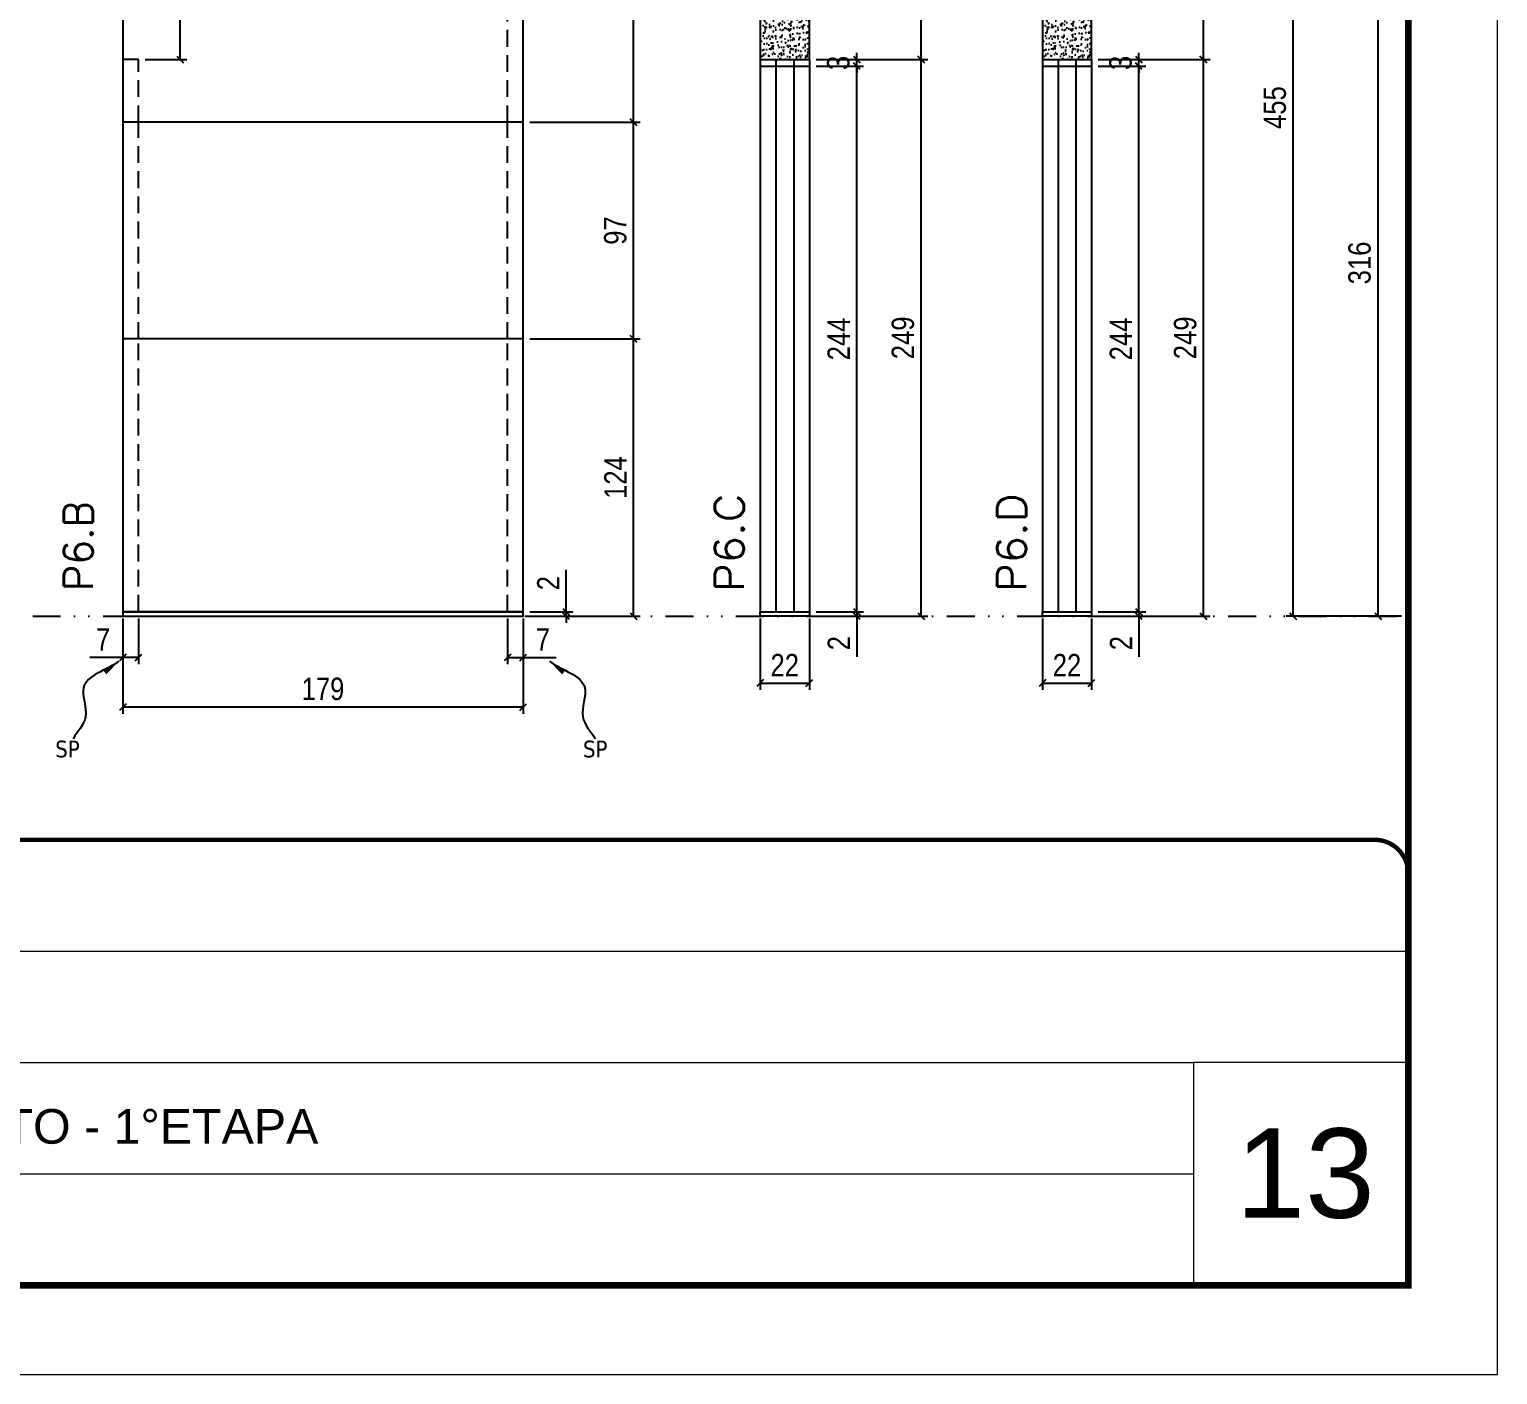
# Model space of a CAD drawing. Extents: x 14400 to 24104, y -21631 to 6985.
# Drawn here: x 15242 to 15898, y 2489 to 3091 of the extents above; entities that cross this region are included whole.
import ezdxf

# ---------------------------------------------------------------- set-up
doc = ezdxf.new("R2010")
doc.units = 0
for name, pattern in [('CONTINUO', [0]), ('DASHED', [0.75, 0.5, -0.25]), ('DIVIDE2', [0.625, 0.25, -0.125, 0, -0.125, 0, -0.125]), ('HIDDEN', [0.375, 0.25, -0.125])]:
    doc.linetypes.add(name, pattern=pattern)
for name, color, linetype, lineweight in [('CARIMBO', 255, 'Continuous', 9), ('Folhas', 255, 'Continuous', 9), ('SARRAFO DE PRESSAO', 251, 'DASHED', 9), ('Texto Seção', 7, 'Continuous', 15)]:
    doc.layers.add(name, color=color, linetype=linetype, lineweight=lineweight)
for name, color, linetype in [('COTA', 241, 'Continuous'), ('Nível', 160, 'Continuous'), ('Painéis', 200, 'Continuous'), ('SARR_2.2x7', 40, 'Continuous'), ('texto', 7, 'Continuous')]:
    doc.layers.add(name, color=color, linetype=linetype)
doc.styles.add('ARIAL', font='arial.ttf')
doc.styles.add('COTA TECNICA', font='techl___.ttf', dxfattribs={"height": 10})
doc.styles.add('COTA TECNICA-50', font='techl___.ttf', dxfattribs={"height": 10})
doc.styles.add('REGUA-120', font='ROMANS.shx', dxfattribs={"height": 15})
doc.styles.get("Standard").update_dxf_attribs({"font": 'arial.ttf'})
doc.dimstyles.new('COTA PAINEL-50', dxfattribs={"dimtxt": 10, "dimasz": 3, "dimexe": 3, "dimexo": 3, "dimgap": 3, "dimtad": 1, "dimdec": 1, "dimzin": 12, "dimdsep": 46, "dimtxsty": 'COTA TECNICA-50', "dimblk1": 'OBLIQUE', "dimblk2": 'OBLIQUE', "dimsah": 1, "dimcen": 0.9, "dimclrd": 4, "dimclre": 4, "dimclrt": 240, "dimadec": 1, "dimazin": 3, "dimtfac": 1, "dimtdec": 1, "dimtmove": 0, "dimatfit": 3, "dimfxl": 1, "dimtolj": 1, "dimtzin": 12, "dimarcsym": 0})
doc.dimstyles.new('PAINEL', dxfattribs={"dimtxt": 10, "dimasz": 3, "dimexe": 3, "dimexo": 3, "dimgap": 3, "dimtad": 1, "dimdec": 1, "dimzin": 12, "dimdsep": 46, "dimtxsty": 'COTA TECNICA', "dimblk1": 'OBLIQUE', "dimblk2": 'OBLIQUE', "dimsah": 1, "dimcen": 0.9, "dimclrd": 4, "dimclre": 4, "dimclrt": 240, "dimadec": 1, "dimazin": 3, "dimtfac": 1, "dimtdec": 1, "dimtmove": 0, "dimatfit": 3, "dimfxl": 1, "dimtolj": 1, "dimtzin": 12, "dimarcsym": 0})
doc.dimstyles.get("Standard").update_dxf_attribs({"dimtxt": 0.18, "dimasz": 0.18, "dimexe": 0.18, "dimexo": 0.0625, "dimgap": 0.09, "dimtad": 0, "dimtih": 1, "dimtoh": 1, "dimdec": 4, "dimzin": 0, "dimdsep": 46, "dimtxsty": 'Standard', "dimcen": 0.09, "dimadec": 0, "dimazin": 0, "dimtfac": 1, "dimtdec": 4, "dimtofl": 0, "dimtmove": 0, "dimatfit": 3, "dimfxl": 1, "dimtolj": 1, "dimtzin": 0, "dimarcsym": 0})

# ---------------------------------------------------------------- blocks, each defined once
blk = doc.blocks.new('9999999999')
at = {"color": 30, "linetype": 'CONTINUO'}
for p, q in [((98564.56, 34379.64), (99583.98, 34379.64)), ((98564.56, 34329.83), (99487.98, 34329.83)), ((99583.98, 34329.83), (99487.98, 34329.83)), ((99487.98, 34329.83), (99487.98, 34230.21)), ((98564.56, 34280.02), (99487.98, 34280.02))]:
    blk.add_line(p, q, dxfattribs=at)
at = {"color": 30, "linetype": 'CONTINUO', "const_width": 2}
blk.add_lwpolyline([(99583.98, 34230.21), (99583.98, 34414.45, 0.414214), (99568.98, 34429.45), (98228.98, 34429.45, 0.414214), (98213.98, 34414.45), (98213.98, 34245.21, 0.414214), (98228.98, 34230.21), (99583.98, 34230.21)], format="xyb", dxfattribs=at)
at = {"layer": 'Folhas'}
blk.add_lwpolyline([(98138.98, 34190.21), (99623.98, 34190.21), (99623.98, 35240.21), (98138.98, 35240.21)], close=True, dxfattribs=at)
at = {"layer": 'Folhas', "color": 30, "const_width": 3}
blk.add_lwpolyline([(98213.98, 34230.21), (99583.98, 34230.21), (99583.98, 35200.21), (98213.98, 35200.21)], close=True, dxfattribs=at)
at = {"color": 7, "linetype": 'Continuous', "ltscale": 5, "style": 'ARIAL'}
blk.add_text('1°PAVIMENTO - 1°ETAPA', height=15.4829, dxfattribs=at).set_placement((98837.68, 34293.51))
blk = doc.blocks.new('_Oblique')
at = {"color": 0, "linetype": 'ByBlock', "lineweight": -2}
blk.add_line((-0.5, -0.5), (0.5, 0.5), dxfattribs=at)
blk = doc.blocks.new('*D908')
at = {"layer": 'COTA', "color": 4, "lineweight": -2, "transparency": 16777216}
for p, q in [((15283.6, 2827.29), (15283.6, 2784.61)), ((15462.6, 2827.29), (15462.6, 2784.61)), ((15462.6, 2787.61), (15283.6, 2787.61))]:
    blk.add_line(p, q, dxfattribs=at)
at = {"layer": 'Defpoints', "color": 0, "transparency": 16777216}
for p in [(15283.6, 2830.29), (15462.6, 2830.29), (15283.6, 2787.61)]:
    blk.add_point(p, dxfattribs=at)
at = {"layer": 'COTA', "color": 4, "lineweight": -2, "transparency": 16777216, "xscale": 3, "yscale": 3, "zscale": 3, "rotation": 180}
blk.add_blockref('_Oblique', (15283.6, 2787.61), dxfattribs=at)
at = {"layer": 'COTA', "color": 4, "lineweight": -2, "transparency": 16777216, "xscale": 3, "yscale": 3, "zscale": 3}
blk.add_blockref('_Oblique', (15462.6, 2787.61), dxfattribs=at)
at = {"layer": 'COTA', "color": 240, "transparency": 16777216, "insert": (15373.1, 2795.71), "char_height": 10, "attachment_point": 5, "style": 'COTA TECNICA'}
blk.add_mtext('\\A1;179', dxfattribs=at)
blk = doc.blocks.new('*D909')
at = {"layer": 'COTA', "color": 4, "lineweight": -2, "transparency": 16777216}
for p, q in [((15455.6, 2827.29), (15455.6, 2806.78)), ((15462.6, 2825.29), (15462.6, 2806.78)), ((15455.6, 2809.78), (15462.6, 2809.78)), ((15462.6, 2809.78), (15477.33, 2809.78))]:
    blk.add_line(p, q, dxfattribs=at)
at = {"layer": 'Defpoints', "color": 0, "transparency": 16777216}
for p in [(15455.6, 2830.29), (15462.6, 2828.29), (15462.6, 2809.78)]:
    blk.add_point(p, dxfattribs=at)
at = {"layer": 'COTA', "color": 4, "lineweight": -2, "transparency": 16777216, "xscale": 3, "yscale": 3, "zscale": 3, "rotation": 180}
blk.add_blockref('_Oblique', (15455.6, 2809.78), dxfattribs=at)
at = {"layer": 'COTA', "color": 4, "lineweight": -2, "transparency": 16777216, "xscale": 3, "yscale": 3, "zscale": 3}
blk.add_blockref('_Oblique', (15462.6, 2809.78), dxfattribs=at)
at = {"layer": 'COTA', "color": 240, "transparency": 16777216, "insert": (15471.47, 2817.85), "char_height": 10, "attachment_point": 5, "style": 'COTA TECNICA-50'}
blk.add_mtext('\\A1;7', dxfattribs=at)
blk = doc.blocks.new('*D910')
at = {"layer": 'COTA', "color": 4, "lineweight": -2, "transparency": 16777216}
for p, q in [((15283.6, 2825.29), (15283.6, 2806.78)), ((15290.6, 2827.29), (15290.6, 2806.78)), ((15283.6, 2809.78), (15268.87, 2809.78)), ((15290.6, 2809.78), (15283.6, 2809.78))]:
    blk.add_line(p, q, dxfattribs=at)
at = {"layer": 'Defpoints', "color": 0, "transparency": 16777216}
for p in [(15283.6, 2828.29), (15290.6, 2830.29), (15283.6, 2809.78)]:
    blk.add_point(p, dxfattribs=at)
at = {"layer": 'COTA', "color": 4, "lineweight": -2, "transparency": 16777216, "xscale": 3, "yscale": 3, "zscale": 3, "rotation": 180}
blk.add_blockref('_Oblique', (15283.6, 2809.78), dxfattribs=at)
at = {"layer": 'COTA', "color": 4, "lineweight": -2, "transparency": 16777216, "xscale": 3, "yscale": 3, "zscale": 3}
blk.add_blockref('_Oblique', (15290.6, 2809.78), dxfattribs=at)
at = {"layer": 'COTA', "color": 240, "transparency": 16777216, "insert": (15274.73, 2817.85), "char_height": 10, "attachment_point": 5, "style": 'COTA TECNICA-50'}
blk.add_mtext('\\A1;7', dxfattribs=at)
blk = doc.blocks.new('*D912')
at = {"layer": 'COTA', "color": 4, "linetype": 'ByBlock', "lineweight": -2, "transparency": 16777216}
for p, q in [((15465.6, 2952.29), (15514.97, 2952.29)), ((15511.97, 2828.29), (15511.97, 2952.29)), ((15465.6, 2828.29), (15514.97, 2828.29))]:
    blk.add_line(p, q, dxfattribs=at)
at = {"layer": 'Defpoints', "color": 0, "linetype": 'ByBlock', "transparency": 16777216}
for p in [(15462.6, 2952.29), (15511.97, 2952.29), (15462.6, 2828.29)]:
    blk.add_point(p, dxfattribs=at)
at = {"layer": 'COTA', "color": 4, "linetype": 'ByBlock', "lineweight": -2, "transparency": 16777216, "xscale": 3, "yscale": 3, "zscale": 3}
for p, rotation in [((15511.97, 2952.29), 90), ((15511.97, 2828.29), 270)]:
    blk.add_blockref('_Oblique', p, dxfattribs=dict(at, rotation=rotation))
at = {"layer": 'COTA', "color": 240, "linetype": 'ByBlock', "transparency": 16777216, "insert": (15503.89, 2890.29), "char_height": 10, "attachment_point": 5, "rotation": 90, "style": 'COTA TECNICA'}
blk.add_mtext('\\A1;124', dxfattribs=at)
blk = doc.blocks.new('*D911')
at = {"layer": 'COTA', "color": 4, "lineweight": -2, "transparency": 16777216}
for p, q in [((15481.86, 2830.29), (15481.86, 2849.09)), ((15465.6, 2830.29), (15484.86, 2830.29)), ((15465.6, 2828.29), (15484.86, 2828.29)), ((15481.86, 2828.29), (15481.86, 2830.29)), ((15481.86, 2828.29), (15481.86, 2825.29))]:
    blk.add_line(p, q, dxfattribs=at)
at = {"layer": 'Defpoints', "color": 0, "transparency": 16777216}
for p in [(15462.6, 2830.29), (15462.6, 2828.29), (15481.86, 2828.29)]:
    blk.add_point(p, dxfattribs=at)
at = {"layer": 'COTA', "color": 4, "lineweight": -2, "transparency": 16777216, "xscale": 3, "yscale": 3, "zscale": 3}
for p, rotation in [((15481.86, 2830.29), 270), ((15481.86, 2828.29), 90)]:
    blk.add_blockref('_Oblique', p, dxfattribs=dict(at, rotation=rotation))
at = {"layer": 'COTA', "color": 240, "transparency": 16777216, "insert": (15473.86, 2843.03), "char_height": 10, "attachment_point": 5, "rotation": 90, "style": 'COTA TECNICA-50'}
blk.add_mtext('\\A1;2', dxfattribs=at)
blk = doc.blocks.new('*D913')
at = {"layer": 'COTA', "color": 4, "linetype": 'ByBlock', "lineweight": -2, "transparency": 16777216}
for p, q in [((15465.6, 2952.29), (15514.97, 2952.29)), ((15511.97, 2828.29), (15511.97, 2952.29)), ((15465.6, 2828.29), (15514.97, 2828.29))]:
    blk.add_line(p, q, dxfattribs=at)
at = {"layer": 'Defpoints', "color": 0, "linetype": 'ByBlock', "transparency": 16777216}
for p in [(15462.6, 2952.29), (15511.97, 2952.29), (15462.6, 2828.29)]:
    blk.add_point(p, dxfattribs=at)
at = {"layer": 'COTA', "color": 4, "linetype": 'ByBlock', "lineweight": -2, "transparency": 16777216, "xscale": 3, "yscale": 3, "zscale": 3}
for p, rotation in [((15511.97, 2952.29), 90), ((15511.97, 2828.29), 270)]:
    blk.add_blockref('_Oblique', p, dxfattribs=dict(at, rotation=rotation))
at = {"layer": 'COTA', "color": 240, "linetype": 'ByBlock', "transparency": 16777216, "insert": (15503.89, 2890.29), "char_height": 10, "attachment_point": 5, "rotation": 90, "style": 'COTA TECNICA'}
blk.add_mtext('\\A1;124', dxfattribs=at)
blk = doc.blocks.new('*D914')
at = {"layer": 'COTA', "color": 4, "lineweight": -2, "transparency": 16777216}
for p, q in [((15465.6, 3049.29), (15514.97, 3049.29)), ((15511.97, 2952.29), (15511.97, 3049.29)), ((15465.6, 2952.29), (15514.97, 2952.29))]:
    blk.add_line(p, q, dxfattribs=at)
at = {"layer": 'Defpoints', "color": 0, "transparency": 16777216}
for p in [(15462.6, 3049.29), (15511.97, 3049.29), (15462.6, 2952.29)]:
    blk.add_point(p, dxfattribs=at)
at = {"layer": 'COTA', "color": 4, "lineweight": -2, "transparency": 16777216, "xscale": 3, "yscale": 3, "zscale": 3}
for p, rotation in [((15511.97, 3049.29), 90), ((15511.97, 2952.29), 270)]:
    blk.add_blockref('_Oblique', p, dxfattribs=dict(at, rotation=rotation))
at = {"layer": 'COTA', "color": 240, "transparency": 16777216, "insert": (15503.86, 3000.79), "char_height": 10, "attachment_point": 5, "rotation": 90, "style": 'COTA TECNICA'}
blk.add_mtext('\\A1;97', dxfattribs=at)
blk = doc.blocks.new('*D919')
at = {"layer": 'COTA', "color": 4, "lineweight": -2, "transparency": 16777216}
for p, q in [((15465.6, 3161.29), (15514.97, 3161.29)), ((15511.97, 3049.29), (15511.97, 3161.29)), ((15465.6, 3049.29), (15514.97, 3049.29))]:
    blk.add_line(p, q, dxfattribs=at)
at = {"layer": 'Defpoints', "color": 0, "transparency": 16777216}
for p in [(15462.6, 3161.29), (15511.97, 3161.29), (15462.6, 3049.29)]:
    blk.add_point(p, dxfattribs=at)
at = {"layer": 'COTA', "color": 4, "lineweight": -2, "transparency": 16777216, "xscale": 3, "yscale": 3, "zscale": 3}
for p, rotation in [((15511.97, 3161.29), 90), ((15511.97, 3049.29), 270)]:
    blk.add_blockref('_Oblique', p, dxfattribs=dict(at, rotation=rotation))
at = {"layer": 'COTA', "color": 240, "transparency": 16777216, "insert": (15503.91, 3105.29), "char_height": 10, "attachment_point": 5, "rotation": 90, "style": 'COTA TECNICA'}
blk.add_mtext('\\A1;112', dxfattribs=at)
blk = doc.blocks.new('*D923')
at = {"layer": 'COTA', "color": 4, "lineweight": -2, "transparency": 16777216}
for p, q in [((15855.47, 3283.29), (15803.95, 3283.29)), ((15806.95, 2828.29), (15806.95, 3283.29)), ((15855.47, 2828.29), (15803.95, 2828.29))]:
    blk.add_line(p, q, dxfattribs=at)
at = {"layer": 'Defpoints', "color": 0, "transparency": 16777216}
for p in [(15806.95, 3283.29), (15858.47, 3283.29), (15858.47, 2828.29)]:
    blk.add_point(p, dxfattribs=at)
at = {"layer": 'COTA', "color": 4, "lineweight": -2, "transparency": 16777216, "xscale": 3, "yscale": 3, "zscale": 3}
for p, rotation in [((15806.95, 3283.29), 90), ((15806.95, 2828.29), 270)]:
    blk.add_blockref('_Oblique', p, dxfattribs=dict(at, rotation=rotation))
at = {"layer": 'COTA', "color": 240, "transparency": 16777216, "insert": (15798.84, 3055.79), "char_height": 10, "attachment_point": 5, "rotation": 90, "style": 'COTA TECNICA'}
blk.add_mtext('\\A1;455', dxfattribs=at)
blk = doc.blocks.new('*D924')
at = {"layer": 'COTA', "color": 4, "lineweight": -2, "transparency": 16777216}
for p, q in [((15855.47, 3144.29), (15841.97, 3144.29)), ((15844.97, 2828.29), (15844.97, 3144.29)), ((15855.47, 2828.29), (15841.97, 2828.29))]:
    blk.add_line(p, q, dxfattribs=at)
at = {"layer": 'Defpoints', "color": 0, "transparency": 16777216}
for p in [(15844.97, 3144.29), (15858.47, 3144.29), (15858.47, 2828.29)]:
    blk.add_point(p, dxfattribs=at)
at = {"layer": 'COTA', "color": 4, "lineweight": -2, "transparency": 16777216, "xscale": 3, "yscale": 3, "zscale": 3}
for p, rotation in [((15844.97, 3144.29), 90), ((15844.97, 2828.29), 270)]:
    blk.add_blockref('_Oblique', p, dxfattribs=dict(at, rotation=rotation))
at = {"layer": 'COTA', "color": 240, "transparency": 16777216, "insert": (15836.75, 2986.29), "char_height": 10, "attachment_point": 5, "rotation": 90, "style": 'COTA TECNICA'}
blk.add_mtext('\\A1;316', dxfattribs=at)
blk = doc.blocks.new('*D926')
at = {"layer": 'COTA', "color": 4, "lineweight": -2, "transparency": 16777216}
for p, q in [((15568.62, 2827.29), (15568.62, 2795.39)), ((15590.62, 2827.29), (15590.62, 2795.39)), ((15568.62, 2798.39), (15590.62, 2798.39))]:
    blk.add_line(p, q, dxfattribs=at)
at = {"layer": 'Defpoints', "color": 0, "transparency": 16777216}
for p in [(15568.62, 2830.29), (15590.62, 2830.29), (15590.62, 2798.39)]:
    blk.add_point(p, dxfattribs=at)
at = {"layer": 'COTA', "color": 4, "lineweight": -2, "transparency": 16777216, "xscale": 3, "yscale": 3, "zscale": 3, "rotation": 180}
blk.add_blockref('_Oblique', (15568.62, 2798.39), dxfattribs=at)
at = {"layer": 'COTA', "color": 4, "lineweight": -2, "transparency": 16777216, "xscale": 3, "yscale": 3, "zscale": 3}
blk.add_blockref('_Oblique', (15590.62, 2798.39), dxfattribs=at)
at = {"layer": 'COTA', "color": 240, "transparency": 16777216, "insert": (15579.62, 2806.39), "char_height": 10, "attachment_point": 5, "style": 'COTA TECNICA'}
blk.add_mtext('\\A1;22', dxfattribs=at)
blk = doc.blocks.new('*D927')
at = {"layer": 'COTA', "color": 4, "lineweight": -2, "transparency": 16777216}
for p, q in [((15611.82, 2830.29), (15611.82, 2833.29)), ((15593.62, 2830.29), (15614.82, 2830.29)), ((15593.62, 2828.29), (15614.82, 2828.29)), ((15611.82, 2830.29), (15611.82, 2828.29)), ((15611.82, 2828.29), (15611.82, 2810.17))]:
    blk.add_line(p, q, dxfattribs=at)
at = {"layer": 'Defpoints', "color": 0, "transparency": 16777216}
for p in [(15590.62, 2830.29), (15590.62, 2828.29), (15611.82, 2830.29)]:
    blk.add_point(p, dxfattribs=at)
at = {"layer": 'COTA', "color": 4, "lineweight": -2, "transparency": 16777216, "xscale": 3, "yscale": 3, "zscale": 3}
for p, rotation in [((15611.82, 2830.29), 270), ((15611.82, 2828.29), 90)]:
    blk.add_blockref('_Oblique', p, dxfattribs=dict(at, rotation=rotation))
at = {"layer": 'COTA', "color": 240, "transparency": 16777216, "insert": (15603.82, 2816.23), "char_height": 10, "attachment_point": 5, "rotation": 90, "style": 'COTA TECNICA-50'}
blk.add_mtext('\\A1;2', dxfattribs=at)
blk = doc.blocks.new('*D928')
at = {"layer": 'COTA', "color": 4, "lineweight": -2, "transparency": 16777216}
for p, q in [((15593.62, 3077.29), (15643.61, 3077.29)), ((15640.61, 2828.29), (15640.61, 3077.29)), ((15593.62, 2828.29), (15643.61, 2828.29))]:
    blk.add_line(p, q, dxfattribs=at)
at = {"layer": 'Defpoints', "color": 0, "transparency": 16777216}
for p in [(15590.62, 3077.29), (15640.61, 3077.29), (15590.62, 2828.29)]:
    blk.add_point(p, dxfattribs=at)
at = {"layer": 'COTA', "color": 4, "lineweight": -2, "transparency": 16777216, "xscale": 3, "yscale": 3, "zscale": 3}
for p, rotation in [((15640.61, 3077.29), 90), ((15640.61, 2828.29), 270)]:
    blk.add_blockref('_Oblique', p, dxfattribs=dict(at, rotation=rotation))
at = {"layer": 'COTA', "color": 240, "transparency": 16777216, "insert": (15632.51, 2952.79), "char_height": 10, "attachment_point": 5, "rotation": 90, "style": 'COTA TECNICA-50'}
blk.add_mtext('\\A1;249', dxfattribs=at)
blk = doc.blocks.new('*D929')
at = {"layer": 'COTA', "color": 4, "lineweight": -2, "transparency": 16777216}
for p, q in [((15593.62, 3156.29), (15643.61, 3156.29)), ((15640.61, 3077.29), (15640.61, 3156.29)), ((15593.62, 3077.29), (15643.61, 3077.29))]:
    blk.add_line(p, q, dxfattribs=at)
at = {"layer": 'Defpoints', "color": 0, "transparency": 16777216}
for p in [(15590.62, 3156.29), (15640.61, 3156.29), (15590.62, 3077.29)]:
    blk.add_point(p, dxfattribs=at)
at = {"layer": 'COTA', "color": 4, "lineweight": -2, "transparency": 16777216, "xscale": 3, "yscale": 3, "zscale": 3}
for p, rotation in [((15640.61, 3156.29), 90), ((15640.61, 3077.29), 270)]:
    blk.add_blockref('_Oblique', p, dxfattribs=dict(at, rotation=rotation))
at = {"layer": 'COTA', "color": 240, "transparency": 16777216, "insert": (15632.51, 3116.79), "char_height": 10, "attachment_point": 5, "rotation": 90, "style": 'COTA TECNICA'}
blk.add_mtext('\\A1;79', dxfattribs=at)
blk = doc.blocks.new('*D930')
at = {"layer": 'COTA', "color": 4, "lineweight": -2, "transparency": 16777216}
for p, q in [((15593.62, 3074.29), (15614.82, 3074.29)), ((15611.82, 2830.29), (15611.82, 3074.29)), ((15593.62, 2830.29), (15614.82, 2830.29))]:
    blk.add_line(p, q, dxfattribs=at)
at = {"layer": 'Defpoints', "color": 0, "transparency": 16777216}
for p in [(15590.62, 3074.29), (15611.82, 3074.29), (15590.62, 2830.29)]:
    blk.add_point(p, dxfattribs=at)
at = {"layer": 'COTA', "color": 4, "lineweight": -2, "transparency": 16777216, "xscale": 3, "yscale": 3, "zscale": 3}
for p, rotation in [((15611.82, 3074.29), 90), ((15611.82, 2830.29), 270)]:
    blk.add_blockref('_Oblique', p, dxfattribs=dict(at, rotation=rotation))
at = {"layer": 'COTA', "color": 240, "transparency": 16777216, "insert": (15603.74, 2952.29), "char_height": 10, "attachment_point": 5, "rotation": 90, "style": 'COTA TECNICA'}
blk.add_mtext('\\A1;244', dxfattribs=at)
blk = doc.blocks.new('*D931')
at = {"layer": 'COTA', "color": 4, "lineweight": -2, "transparency": 16777216}
for p, q in [((15611.82, 3077.29), (15611.82, 3080.29)), ((15593.62, 3077.29), (15614.82, 3077.29)), ((15593.62, 3074.29), (15614.82, 3074.29)), ((15611.82, 3074.29), (15611.82, 3077.29)), ((15611.82, 3074.29), (15611.82, 3071.29))]:
    blk.add_line(p, q, dxfattribs=at)
at = {"layer": 'Defpoints', "color": 0, "transparency": 16777216}
for p in [(15590.62, 3077.29), (15590.62, 3074.29), (15611.82, 3077.29)]:
    blk.add_point(p, dxfattribs=at)
at = {"layer": 'COTA', "color": 4, "lineweight": -2, "transparency": 16777216, "xscale": 3, "yscale": 3, "zscale": 3}
for p, rotation in [((15611.82, 3077.29), 270), ((15611.82, 3074.29), 90)]:
    blk.add_blockref('_Oblique', p, dxfattribs=dict(at, rotation=rotation))
at = {"layer": 'COTA', "color": 240, "transparency": 16777216, "insert": (15603.6, 3075.79), "char_height": 10, "attachment_point": 5, "rotation": 90, "style": 'COTA TECNICA'}
blk.add_mtext('\\A1;3', dxfattribs=at)
blk = doc.blocks.new('*D934')
at = {"layer": 'COTA', "color": 4, "lineweight": -2, "transparency": 16777216}
for p, q in [((15694.85, 2827.29), (15694.85, 2795.39)), ((15716.85, 2827.29), (15716.85, 2795.39)), ((15694.85, 2798.39), (15716.85, 2798.39))]:
    blk.add_line(p, q, dxfattribs=at)
at = {"layer": 'Defpoints', "color": 0, "transparency": 16777216}
for p in [(15694.85, 2830.29), (15716.85, 2830.29), (15716.85, 2798.39)]:
    blk.add_point(p, dxfattribs=at)
at = {"layer": 'COTA', "color": 4, "lineweight": -2, "transparency": 16777216, "xscale": 3, "yscale": 3, "zscale": 3, "rotation": 180}
blk.add_blockref('_Oblique', (15694.85, 2798.39), dxfattribs=at)
at = {"layer": 'COTA', "color": 4, "lineweight": -2, "transparency": 16777216, "xscale": 3, "yscale": 3, "zscale": 3}
blk.add_blockref('_Oblique', (15716.85, 2798.39), dxfattribs=at)
at = {"layer": 'COTA', "color": 240, "transparency": 16777216, "insert": (15705.85, 2806.39), "char_height": 10, "attachment_point": 5, "style": 'COTA TECNICA'}
blk.add_mtext('\\A1;22', dxfattribs=at)
blk = doc.blocks.new('*D935')
at = {"layer": 'COTA', "color": 4, "lineweight": -2, "transparency": 16777216}
for p, q in [((15738.05, 2830.29), (15738.05, 2833.29)), ((15719.85, 2830.29), (15741.05, 2830.29)), ((15719.85, 2828.29), (15741.05, 2828.29)), ((15738.05, 2830.29), (15738.05, 2828.29)), ((15738.05, 2828.29), (15738.05, 2810.17))]:
    blk.add_line(p, q, dxfattribs=at)
at = {"layer": 'Defpoints', "color": 0, "transparency": 16777216}
for p in [(15716.85, 2830.29), (15716.85, 2828.29), (15738.05, 2830.29)]:
    blk.add_point(p, dxfattribs=at)
at = {"layer": 'COTA', "color": 4, "lineweight": -2, "transparency": 16777216, "xscale": 3, "yscale": 3, "zscale": 3}
for p, rotation in [((15738.05, 2830.29), 270), ((15738.05, 2828.29), 90)]:
    blk.add_blockref('_Oblique', p, dxfattribs=dict(at, rotation=rotation))
at = {"layer": 'COTA', "color": 240, "transparency": 16777216, "insert": (15730.05, 2816.23), "char_height": 10, "attachment_point": 5, "rotation": 90, "style": 'COTA TECNICA-50'}
blk.add_mtext('\\A1;2', dxfattribs=at)
blk = doc.blocks.new('*D936')
at = {"layer": 'COTA', "color": 4, "lineweight": -2, "transparency": 16777216}
for p, q in [((15719.85, 3077.29), (15769.84, 3077.29)), ((15766.84, 2828.29), (15766.84, 3077.29)), ((15719.85, 2828.29), (15769.84, 2828.29))]:
    blk.add_line(p, q, dxfattribs=at)
at = {"layer": 'Defpoints', "color": 0, "transparency": 16777216}
for p in [(15716.85, 3077.29), (15766.84, 3077.29), (15716.85, 2828.29)]:
    blk.add_point(p, dxfattribs=at)
at = {"layer": 'COTA', "color": 4, "lineweight": -2, "transparency": 16777216, "xscale": 3, "yscale": 3, "zscale": 3}
for p, rotation in [((15766.84, 3077.29), 90), ((15766.84, 2828.29), 270)]:
    blk.add_blockref('_Oblique', p, dxfattribs=dict(at, rotation=rotation))
at = {"layer": 'COTA', "color": 240, "transparency": 16777216, "insert": (15758.74, 2952.79), "char_height": 10, "attachment_point": 5, "rotation": 90, "style": 'COTA TECNICA-50'}
blk.add_mtext('\\A1;249', dxfattribs=at)
blk = doc.blocks.new('*D937')
at = {"layer": 'COTA', "color": 4, "lineweight": -2, "transparency": 16777216}
for p, q in [((15719.85, 3144.29), (15769.84, 3144.29)), ((15766.84, 3077.29), (15766.84, 3144.29)), ((15719.85, 3077.29), (15769.84, 3077.29))]:
    blk.add_line(p, q, dxfattribs=at)
at = {"layer": 'Defpoints', "color": 0, "transparency": 16777216}
for p in [(15716.85, 3144.29), (15766.84, 3144.29), (15716.85, 3077.29)]:
    blk.add_point(p, dxfattribs=at)
at = {"layer": 'COTA', "color": 4, "lineweight": -2, "transparency": 16777216, "xscale": 3, "yscale": 3, "zscale": 3}
for p, rotation in [((15766.84, 3144.29), 90), ((15766.84, 3077.29), 270)]:
    blk.add_blockref('_Oblique', p, dxfattribs=dict(at, rotation=rotation))
at = {"layer": 'COTA', "color": 240, "transparency": 16777216, "insert": (15758.74, 3110.79), "char_height": 10, "attachment_point": 5, "rotation": 90, "style": 'COTA TECNICA'}
blk.add_mtext('\\A1;67', dxfattribs=at)
blk = doc.blocks.new('*D938')
at = {"layer": 'COTA', "color": 4, "lineweight": -2, "transparency": 16777216}
for p, q in [((15719.85, 3074.29), (15741.05, 3074.29)), ((15738.05, 2830.29), (15738.05, 3074.29)), ((15719.85, 2830.29), (15741.05, 2830.29))]:
    blk.add_line(p, q, dxfattribs=at)
at = {"layer": 'Defpoints', "color": 0, "transparency": 16777216}
for p in [(15716.85, 3074.29), (15738.05, 3074.29), (15716.85, 2830.29)]:
    blk.add_point(p, dxfattribs=at)
at = {"layer": 'COTA', "color": 4, "lineweight": -2, "transparency": 16777216, "xscale": 3, "yscale": 3, "zscale": 3}
for p, rotation in [((15738.05, 3074.29), 90), ((15738.05, 2830.29), 270)]:
    blk.add_blockref('_Oblique', p, dxfattribs=dict(at, rotation=rotation))
at = {"layer": 'COTA', "color": 240, "transparency": 16777216, "insert": (15729.97, 2952.29), "char_height": 10, "attachment_point": 5, "rotation": 90, "style": 'COTA TECNICA'}
blk.add_mtext('\\A1;244', dxfattribs=at)
blk = doc.blocks.new('*D939')
at = {"layer": 'COTA', "color": 4, "lineweight": -2, "transparency": 16777216}
for p, q in [((15738.05, 3077.29), (15738.05, 3080.29)), ((15719.85, 3077.29), (15741.05, 3077.29)), ((15719.85, 3074.29), (15741.05, 3074.29)), ((15738.05, 3074.29), (15738.05, 3077.29)), ((15738.05, 3074.29), (15738.05, 3071.29))]:
    blk.add_line(p, q, dxfattribs=at)
at = {"layer": 'Defpoints', "color": 0, "transparency": 16777216}
for p in [(15716.85, 3077.29), (15716.85, 3074.29), (15738.05, 3077.29)]:
    blk.add_point(p, dxfattribs=at)
at = {"layer": 'COTA', "color": 4, "lineweight": -2, "transparency": 16777216, "xscale": 3, "yscale": 3, "zscale": 3}
for p, rotation in [((15738.05, 3077.29), 270), ((15738.05, 3074.29), 90)]:
    blk.add_blockref('_Oblique', p, dxfattribs=dict(at, rotation=rotation))
at = {"layer": 'COTA', "color": 240, "transparency": 16777216, "insert": (15729.83, 3075.79), "char_height": 10, "attachment_point": 5, "rotation": 90, "style": 'COTA TECNICA'}
blk.add_mtext('\\A1;3', dxfattribs=at)
blk = doc.blocks.new('*D2578')
at = {"layer": 'COTA', "color": 4, "lineweight": -2, "transparency": 16777216}
for p, q in [((15293.6, 3144.29), (15312.19, 3144.29)), ((15309.19, 3077.29), (15309.19, 3144.29)), ((15293.6, 3077.29), (15312.19, 3077.29))]:
    blk.add_line(p, q, dxfattribs=at)
at = {"layer": 'Defpoints', "color": 0, "transparency": 16777216}
for p in [(15290.6, 3144.29), (15309.19, 3144.29), (15290.6, 3077.29)]:
    blk.add_point(p, dxfattribs=at)
at = {"layer": 'COTA', "color": 4, "lineweight": -2, "transparency": 16777216, "xscale": 3, "yscale": 3, "zscale": 3}
for p, rotation in [((15309.19, 3144.29), 90), ((15309.19, 3077.29), 270)]:
    blk.add_blockref('_Oblique', p, dxfattribs=dict(at, rotation=rotation))
at = {"layer": 'COTA', "color": 240, "transparency": 16777216, "insert": (15301.09, 3110.79), "char_height": 10, "attachment_point": 5, "rotation": 90, "style": 'COTA TECNICA'}
blk.add_mtext('\\A1;67', dxfattribs=at)

msp = doc.modelspace()

# ---------------------------------------------------------------- hatches: boundary and pattern name
at = {"layer": 'COTA'}
h = msp.add_hatch(dxfattribs=at)
h.set_pattern_fill('AR-CONC', color=256, scale=0.03)
h.set_pattern_definition([(50, (-3171.431, -1148.575), (5.4655401, -0.4781726), [0.5715, -6.2865]), (355, (-3171.431, -1148.575), (-1.0573026, 5.7317054), [0.4572, -5.0292175]), (100.451445, (-3170.9756, -1148.615), (4.4082374, 5.2535326), [0.4857003, -5.3427073]), (46.1842, (-3171.431, -1147.051), (8.1323712, -1.2612698), [0.85725, -9.42975]), (96.635558, (-3170.753, -1147.156), (7.122124, 7.4227837), [0.7285507, -8.0140682]), (351.18415, (-3171.431, -1147.051), (7.122124, 7.4227837), [0.685799, -7.543792]), (21, (-3170.669, -1147.432), (4.5484317, -3.0679559), [0.5715, -6.2865]), (326, (-3170.669, -1147.432), (1.8540609, 5.525639), [0.4572, -5.0292]), (71.451445, (-3170.29, -1147.688), (6.4024926, 2.457683), [0.4857003, -5.3426981]), (37.5, (-3171.431, -1148.5751), (0.0926581, 2.53665117), [0, -4.96824, 0, -5.1054, 0, -5.04825]), (7.5, (-3171.431, -1148.575), (2.00458988, 3.00541724), [0, -2.91084, 0, -4.85394, 0, -1.92405]), (327.5, (-3173.1303, -1148.5751), (4.06771786, -0.17186232), [0, -1.905, 0, -5.9436, 0, -7.8867]), (317.5, (-3173.8923, -1148.575), (4.44387544, 0.7627947), [0, -2.4765, 0, -3.94716, 0, -5.6007])])
h.paths.add_polyline_path([(15590.62, 3156.29), (15568.62, 3156.29), (15568.62, 3077.29), (15590.62, 3077.29)])
h = msp.add_hatch(dxfattribs=at)
h.set_pattern_fill('AR-CONC', color=256, scale=0.03)
h.set_pattern_definition([(50, (-3045.2003, -1148.575), (5.4655401, -0.4781726), [0.5715, -6.2865]), (355, (-3045.2003, -1148.575), (-1.0573026, 5.7317054), [0.4572, -5.0292175]), (100.451445, (-3044.745, -1148.615), (4.4082374, 5.2535326), [0.4857003, -5.3427073]), (46.1842, (-3045.2003, -1147.051), (8.1323712, -1.2612698), [0.85725, -9.42975]), (96.635558, (-3044.523, -1147.156), (7.122124, 7.4227837), [0.7285507, -8.0140682]), (351.18415, (-3045.2, -1147.051), (7.122124, 7.4227837), [0.685799, -7.543792]), (21, (-3044.4383, -1147.432), (4.5484317, -3.0679559), [0.5715, -6.2865]), (326, (-3044.4383, -1147.432), (1.8540609, 5.525639), [0.4572, -5.0292]), (71.451445, (-3044.0593, -1147.688), (6.4024926, 2.457683), [0.4857003, -5.3426981]), (37.5, (-3045.2003, -1148.5751), (0.0926581, 2.53665117), [0, -4.96824, 0, -5.1054, 0, -5.04825]), (7.5, (-3045.2003, -1148.575), (2.00458988, 3.00541724), [0, -2.91084, 0, -4.85394, 0, -1.92405]), (327.5, (-3046.8996, -1148.5751), (4.06771786, -0.17186232), [0, -1.905, 0, -5.9436, 0, -7.8867]), (317.5, (-3047.6616, -1148.575), (4.44387544, 0.7627947), [0, -2.4765, 0, -3.94716, 0, -5.6007])])
h.paths.add_polyline_path([(15716.85, 3144.29), (15694.85, 3144.29), (15694.85, 3077.29), (15716.85, 3077.29)])

# ---------------------------------------------------------------- linework, layer by layer
msp.add_line((15290.6, 3077.29), (15283.6, 3077.29), dxfattribs=at)
for points in [[(15568.62, 3077.29), (15590.62, 3077.29), (15590.62, 3156.29), (15568.62, 3156.29)], [(15694.85, 3077.29), (15716.85, 3077.29), (15716.85, 3144.29), (15694.85, 3144.29)]]:
    msp.add_lwpolyline(points, close=True, dxfattribs=at)
at = {"layer": 'Nível', "color": 4, "linetype": 'DIVIDE2', "ltscale": 50}
msp.add_line((14488.47, 2828.29), (15858.47, 2828.29), dxfattribs=at)
at = {"layer": 'Painéis'}
for p, q in [((15283.6, 3283.29), (15283.6, 2830.29)), ((15462.6, 2830.29), (15462.6, 3161.29)), ((15568.62, 3077.29), (15568.62, 2830.29)), ((15568.62, 3077.29), (15590.62, 3077.29)), ((15568.62, 3074.29), (15590.62, 3074.29)), ((15590.62, 3077.29), (15590.62, 2830.29)), ((15694.85, 3077.29), (15694.85, 2830.29)), ((15694.85, 3077.29), (15716.85, 3077.29)), ((15694.85, 3074.29), (15716.85, 3074.29)), ((15716.85, 3077.29), (15716.85, 2830.29)), ((15462.6, 3049.29), (15283.6, 3049.29)), ((15462.6, 2952.29), (15283.6, 2952.29)), ((15283.6, 2830.29), (15462.6, 2830.29)), ((15568.62, 2830.29), (15590.62, 2830.29)), ((15568.62, 2828.29), (15568.62, 2830.29)), ((15590.62, 2828.29), (15568.62, 2828.29)), ((15590.62, 2830.29), (15590.62, 2828.29)), ((15694.85, 2830.29), (15716.85, 2830.29)), ((15694.85, 2828.29), (15694.85, 2830.29)), ((15716.85, 2828.29), (15694.85, 2828.29)), ((15716.85, 2830.29), (15716.85, 2828.29))]:
    msp.add_line(p, q, dxfattribs=at)
msp.add_lwpolyline([(15462.6, 2830.29), (15283.6, 2830.29), (15283.6, 2828.29), (15462.6, 2828.29)], close=True, dxfattribs=at)
at = {"layer": 'SARR_2.2x7', "linetype": 'HIDDEN', "ltscale": 30}
for p, q in [((15455.6, 3049.29), (15455.6, 3161.29)), ((15290.6, 3049.29), (15290.6, 3077.29)), ((15290.6, 2952.29), (15290.6, 3049.29)), ((15455.6, 2952.29), (15455.6, 3049.29)), ((15290.6, 2830.29), (15290.6, 2952.29)), ((15455.6, 2830.29), (15455.6, 2952.29))]:
    msp.add_line(p, q, dxfattribs=at)
at = {"layer": 'SARR_2.2x7'}
for p, q in [((15575.62, 3077.29), (15575.62, 2830.29)), ((15583.62, 3077.29), (15583.62, 2830.29)), ((15701.85, 3077.29), (15701.85, 2830.29)), ((15709.85, 3077.29), (15709.85, 2830.29))]:
    msp.add_line(p, q, dxfattribs=at)

# ---------------------------------------------------------------- block references
at = {"layer": 'SARRAFO DE PRESSAO', "color": 6, "linetype": 'ByBlock'}
msp.add_blockref('9999999999', (-83725.51, -31701.2), dxfattribs=at)

# ---------------------------------------------------------------- texts
at = {"layer": 'CARIMBO', "style": 'ARIAL'}
msp.add_text('13', height=40, dxfattribs=at).set_placement((15781.33, 2559.15))
at = {"layer": 'texto', "color": 0, "char_height": 7.5, "attachment_point": 5}
for insert in [(15258.82, 2768.79), (15494.85, 2768.79)]:
    msp.add_mtext('{\\fTahoma|b0|i0|c0|p34;\\C4;SP}', dxfattribs=dict(at, insert=insert))
at = {"layer": 'Texto Seção', "style": 'REGUA-120', "width": 1.1}
for s, p in [('P6.C', (15561.37, 2839.05)), ('P6.D', (15687.6, 2839.05))]:
    msp.add_text(s, height=13, rotation=90, dxfattribs=at).set_placement(p)
at = {"layer": 'Texto Seção', "insert": (15270.13, 2839.54), "char_height": 13, "width": 285.3299, "attachment_point": 7, "rotation": 90, "style": 'REGUA-120'}
msp.add_mtext('\\pt26;P6.B', dxfattribs=at)

# ---------------------------------------------------------------- dimensions: what is measured, and where the dimension line sits
at = {"layer": 'COTA'}
for base, p1, p2, angle, dimstyle, picture, middle in [((15806.95, 3283.29), (15858.47, 2828.29), (15858.47, 3283.29), 90, 'PAINEL', '*D923', (15798.84, 3055.79)), ((15511.97, 3161.29), (15462.6, 3049.29), (15462.6, 3161.29), 90, 'PAINEL', '*D919', (15503.91, 3105.29)), ((15640.61, 3156.29), (15590.62, 3077.29), (15590.62, 3156.29), 90, 'PAINEL', '*D929', (15632.51, 3116.79)), ((15309.19, 3144.29), (15290.6, 3077.29), (15290.6, 3144.29), 90, 'PAINEL', '*D2578', (15301.09, 3110.79)), ((15766.84, 3144.29), (15716.85, 3077.29), (15716.85, 3144.29), 90, 'PAINEL', '*D937', (15758.74, 3110.79)), ((15844.97, 3144.29), (15858.47, 2828.29), (15858.47, 3144.29), 90, 'PAINEL', '*D924', (15836.75, 2986.29)), ((15640.61, 3077.29), (15590.62, 2828.29), (15590.62, 3077.29), 90, 'COTA PAINEL-50', '*D928', (15632.51, 2952.79)), ((15611.82, 3074.29), (15590.62, 2830.29), (15590.62, 3074.29), 90, 'PAINEL', '*D930', (15603.74, 2952.29)), ((15766.84, 3077.29), (15716.85, 2828.29), (15716.85, 3077.29), 90, 'COTA PAINEL-50', '*D936', (15758.74, 2952.79)), ((15738.05, 3074.29), (15716.85, 2830.29), (15716.85, 3074.29), 90, 'PAINEL', '*D938', (15729.97, 2952.29)), ((15511.97, 3049.29), (15462.6, 2952.29), (15462.6, 3049.29), 90, 'PAINEL', '*D914', (15503.86, 3000.79)), ((15283.6, 2809.78), (15290.6, 2830.29), (15283.6, 2828.29), 180, 'COTA PAINEL-50', '*D910', (15274.73, 2817.85))]:
    dim = msp.add_linear_dim(base=base, p1=p1, p2=p2, angle=angle, dimstyle=dimstyle, dxfattribs=at)
    dim.commit()
    dim.dimension.update_dxf_attribs({"geometry": picture, "text_midpoint": middle})
for base, p1, p2, picture, middle in [((15611.82, 3077.29), (15590.62, 3074.29), (15590.62, 3077.29), '*D931', (15611.82, 3075.79)), ((15738.05, 3077.29), (15716.85, 3074.29), (15716.85, 3077.29), '*D939', (15738.05, 3075.79))]:
    dim = msp.add_linear_dim(base=base, p1=p1, p2=p2, angle=90, dimstyle='PAINEL', override={"dimtmove": 1}, dxfattribs=at)
    dim.commit()
    dim.dimension.update_dxf_attribs({"geometry": picture, "text_midpoint": middle, "dimtype": 160})
at = {"layer": 'COTA', "linetype": 'ByBlock'}
for picture in ['*D912', '*D913']:
    dim = msp.add_aligned_dim(p1=(15462.6, 2828.29), p2=(15462.6, 2952.29), distance=-49.37, dimstyle='PAINEL', dxfattribs=at)
    dim.commit()
    dim.dimension.update_dxf_attribs({"geometry": picture, "text_midpoint": (15503.89, 2890.29)})
at = {"layer": 'COTA'}
for base, p1, p2, picture, middle in [((15481.86, 2828.29), (15462.6, 2830.29), (15462.6, 2828.29), '*D911', (15481.86, 2843.03)), ((15611.82, 2830.29), (15590.62, 2828.29), (15590.62, 2830.29), '*D927', (15611.82, 2816.23)), ((15738.05, 2830.29), (15716.85, 2828.29), (15716.85, 2830.29), '*D935', (15738.05, 2816.23))]:
    dim = msp.add_linear_dim(base=base, p1=p1, p2=p2, angle=90, dimstyle='COTA PAINEL-50', dxfattribs=at)
    dim.commit()
    dim.dimension.update_dxf_attribs({"geometry": picture, "text_midpoint": middle, "dimtype": 160})
dim = msp.add_linear_dim(base=(15283.6, 2787.61), p1=(15462.6, 2830.29), p2=(15283.6, 2830.29), angle=180, dimstyle='PAINEL', override={"dimarcsym": 2}, dxfattribs=at)
dim.commit()
dim.dimension.update_dxf_attribs({"geometry": '*D908', "text_midpoint": (15373.1, 2795.71)})
dim = msp.add_linear_dim(base=(15462.6, 2809.78), p1=(15455.6, 2830.29), p2=(15462.6, 2828.29), dimstyle='COTA PAINEL-50', dxfattribs=at)
dim.commit()
dim.dimension.update_dxf_attribs({"geometry": '*D909', "text_midpoint": (15471.47, 2817.85)})
for base, p1, p2, picture, middle in [((15590.62, 2798.39), (15568.62, 2830.29), (15590.62, 2830.29), '*D926', (15579.62, 2806.39)), ((15716.85, 2798.39), (15694.85, 2830.29), (15716.85, 2830.29), '*D934', (15705.85, 2806.39))]:
    dim = msp.add_linear_dim(base=base, p1=p1, p2=p2, dimstyle='PAINEL', override={"dimarcsym": 2}, dxfattribs=at)
    dim.commit()
    dim.dimension.update_dxf_attribs({"geometry": picture, "text_midpoint": middle})

# ---------------------------------------------------------------- leaders
at = {"layer": 'COTA', "path_type": 1}
for points in [[(15281.77, 2808.1), (15265.99, 2796.27), (15266.91, 2783.26), (15261.36, 2773.48)], [(15474.43, 2808.1), (15490.21, 2796.27), (15489.29, 2783.26), (15494.84, 2773.48)]]:
    msp.add_leader(points, dimstyle='Standard', override={"dimasz": 8}, dxfattribs=at)

doc.saveas('drawing.dxf')
